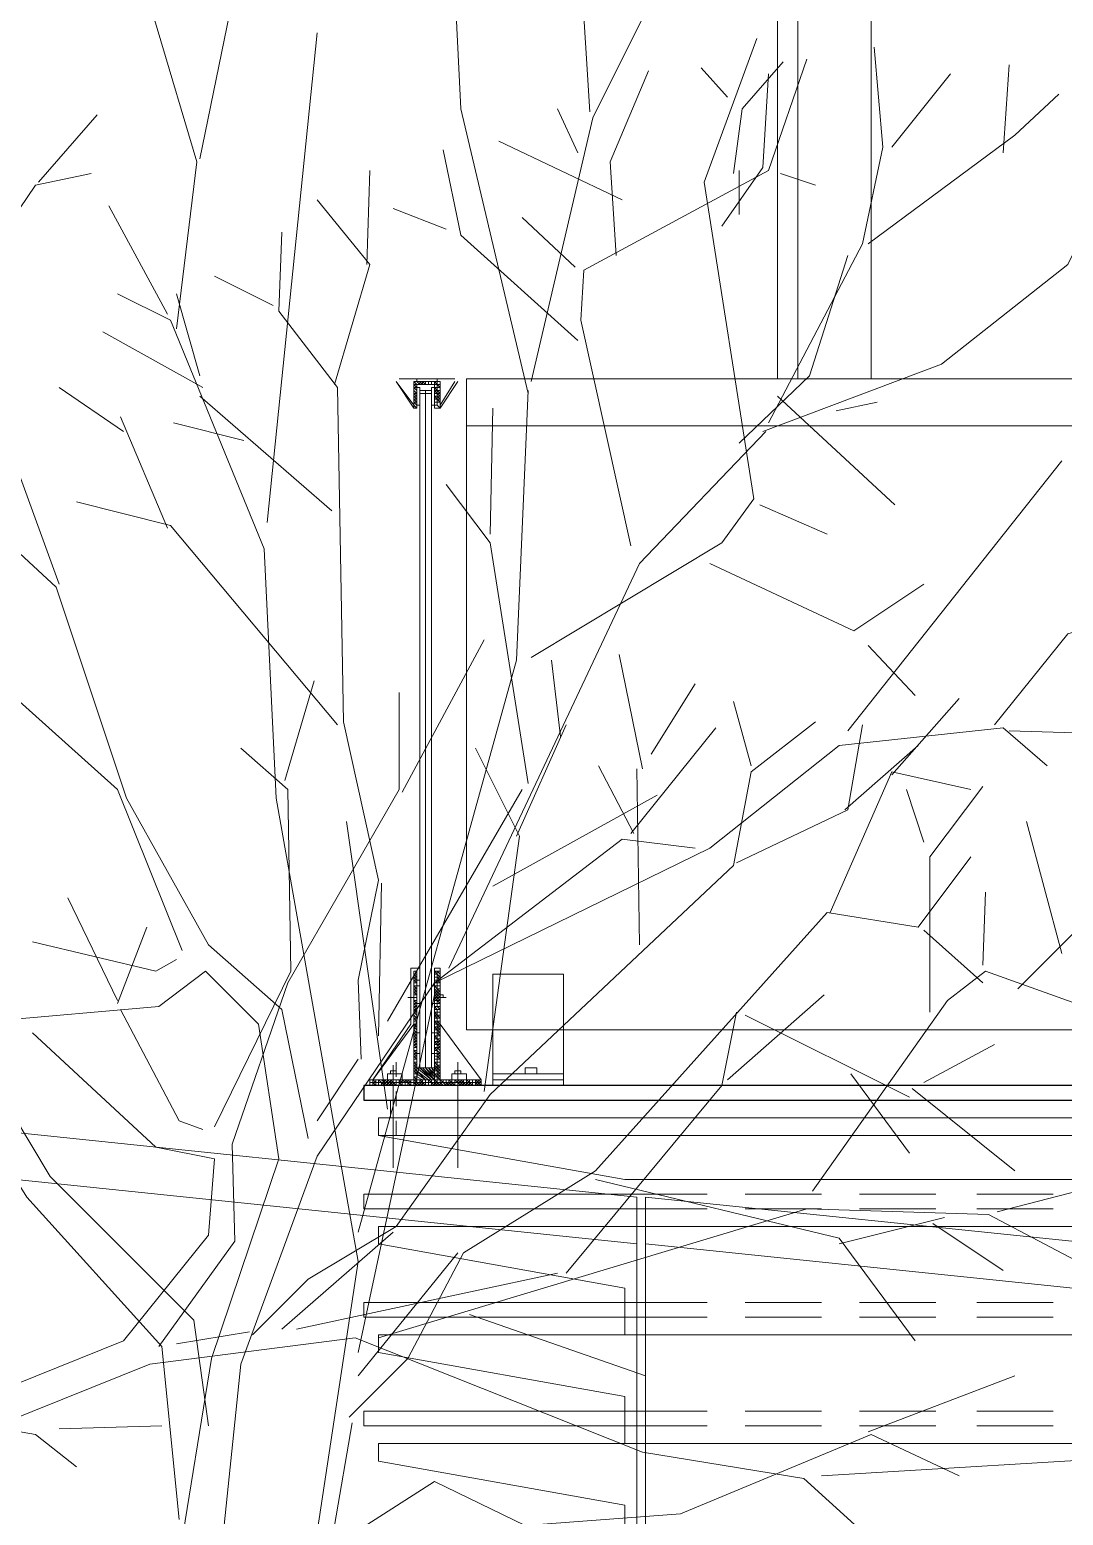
# Model space of a CAD drawing. Header units: millimetres. Extents: x 182 to 575, y -105 to 95.
# Drawn here: x 275.285 to 276.964, y 70.637 to 73.049 of the extents above; entities that cross this region are included whole.
import ezdxf

# ---------------------------------------------------------------- set-up
doc = ezdxf.new("R2010")
doc.units = ezdxf.units.MM
doc.header["$MEASUREMENT"] = 0
doc.layers.add('PDF_Geometry', color=7, linetype='Continuous')

msp = doc.modelspace()

# ---------------------------------------------------------------- linework, layer by layer
at = {"layer": 'PDF_Geometry', "lineweight": 13}
for points in [[(275.5612, 72.8396), (275.6754, 73.3967), (275.8231, 73.692), (275.7516, 74.0682)], [(275.2754, 73.811), (275.2802, 73.6777), (275.4278, 73.2681), (275.5564, 72.8348), (275.5231, 72.5634)], [(276.0469, 73.6062), (275.9659, 73.3158), (275.985, 72.9205), (276.0945, 72.4586)], [(276.1659, 73.5205), (276.1659, 73.3729), (276.1945, 72.9158)], [(276.0992, 72.4777), (276.1993, 72.9062), (276.285, 73.0777), (276.404, 73.1872)], [(275.6707, 72.2491), (275.7516, 73.0443)], [(276.4659, 73.0348), (276.3802, 72.8015), (276.4612, 72.2872), (276.4088, 72.2158), (276.0992, 72.0301)], [(276.485, 72.411), (276.6373, 72.7015), (276.6707, 72.8586), (276.6564, 73.0205)], [(276.5469, 73.0015), (276.485, 72.8205), (276.185, 72.6586), (276.1802, 72.5777), (276.2612, 72.211)], [(276.4183, 72.9396), (276.3754, 72.9872)], [(276.5088, 72.9967), (276.4421, 72.9205), (276.4278, 72.8158)], [(276.8754, 72.992), (276.8659, 72.8491)], [(276.2897, 72.9824), (276.2278, 72.8348), (276.2373, 72.6824)], [(276.485, 72.9777), (276.4754, 72.8253), (276.4088, 72.7301)], [(276.7802, 72.9777), (276.685, 72.8586)], [(276.9564, 72.9443), (276.885, 72.8777), (276.6469, 72.7015)], [(276.1754, 72.8491), (276.1421, 72.9205)], [(275.2993, 72.8015), (275.3945, 72.911)], [(276.2469, 72.7729), (276.0469, 72.8681)], [(277.0707, 72.8729), (276.9707, 72.6681), (276.7659, 72.5062), (276.4754, 72.3967)], [(276.1754, 72.5443), (275.985, 72.7158), (275.9564, 72.8539)], [(275.5754, 70.7824), (275.5516, 70.9539), (275.3183, 71.1872), (275.1326, 71.4967), (275.0326, 71.8158), (275.1469, 72.3062), (275.1421, 72.5729), (275.2945, 72.7967), (275.385, 72.8158)], [(275.8326, 72.6681), (275.8373, 72.8205)], [(276.4373, 72.7491), (276.4373, 72.8205)], [(276.504, 72.8158), (276.5612, 72.7967)], [(275.7802, 72.4729), (275.8373, 72.6681), (275.7516, 72.7729)], [(275.5088, 72.5872), (275.4135, 72.7634)], [(275.9612, 72.7253), (275.8754, 72.7586)], [(276.1707, 72.6634), (276.085, 72.7443)], [(275.6945, 72.7205), (275.6897, 72.592), (275.785, 72.4681), (275.7945, 71.9253), (275.8516, 71.6681), (275.8183, 71.5062), (275.8231, 71.3777)], [(276.6135, 72.6824), (276.5516, 72.4872), (276.4373, 72.3777)], [(275.6802, 72.6015), (275.585, 72.6491)], [(275.3754, 69.5872), (275.385, 69.8443), (275.5897, 70.1491), (275.7469, 70.5777), (275.8183, 71.0491), (275.685, 71.8015), (275.6659, 72.2062), (275.5135, 72.5777), (275.4278, 72.6205)], [(275.5612, 72.4872), (275.5231, 72.6205)], [(275.5659, 72.4681), (275.404, 72.5586)], [(275.885, 72.4824), (275.9278, 72.4824), (275.9754, 72.4824), (275.9278, 72.4824), (275.9754, 72.4824)], [(275.9945, 72.4824), (275.9945, 72.4062)], [(275.4373, 72.3967), (275.3326, 72.4681)], [(275.7754, 72.2681), (275.5612, 72.4539)], [(275.8183, 71.0967), (276.0754, 72.0253), (276.0945, 72.4634)], [(275.9135, 72.4777), (275.9183, 72.4729), (275.9135, 72.4729), (275.9135, 72.4681), (275.9088, 72.4729), (275.9135, 72.4729), (275.9088, 72.4777), (275.9088, 72.4396), (275.8802, 72.4777)], [(275.885, 72.4777), (275.885, 72.4777)], [(275.885, 72.4777), (275.885, 72.4777)], [(275.885, 72.4777), (275.885, 72.4777)], [(275.9088, 72.4729), (275.9088, 72.4729)], [(275.9135, 72.4634), (275.9135, 72.4586), (275.9088, 72.4634), (275.9088, 72.4681)], [(275.9088, 72.4539), (275.9135, 72.4491), (275.9135, 72.4539), (275.9088, 72.4539), (275.9088, 72.4586)], [(275.9088, 72.4539), (275.9088, 72.4539)], [(275.9135, 72.4777), (275.9135, 72.4777)], [(275.9135, 72.4777), (275.9135, 72.4777)], [(275.9135, 72.4729), (275.9135, 72.4729)], [(275.9135, 72.4681), (275.9135, 72.4681)], [(275.9135, 72.4634), (275.9135, 72.4634)], [(275.9135, 72.4539), (275.9135, 72.4539)], [(275.9278, 72.4729), (275.9231, 72.4729), (275.9183, 72.4777), (275.9183, 72.4729), (275.9231, 72.4729)], [(275.9183, 72.4729), (275.9183, 72.4729)], [(275.9231, 72.4777), (275.9231, 72.4777)], [(275.9326, 72.4729), (275.9278, 72.4729), (275.9278, 72.4777), (275.9278, 72.4729), (275.9326, 72.4729), (275.9326, 72.4777), (275.9326, 72.4729), (275.9373, 72.4729), (275.9421, 72.4729), (275.9421, 72.4777), (275.9421, 72.4729), (275.9469, 72.4729), (275.9469, 72.4681), (275.9516, 72.4681)], [(275.9278, 72.4777), (275.9278, 72.4777)], [(275.9326, 72.4729), (275.9326, 72.4729)], [(275.9373, 72.4777), (275.9373, 72.4777)], [(275.9373, 72.4777), (275.9373, 72.4777)], [(275.9421, 72.4729), (275.9373, 72.4729), (275.9373, 72.4777)], [(275.9373, 72.4729), (275.9373, 72.4729)], [(275.9373, 72.4729), (275.9373, 72.4729)], [(275.9421, 72.4586), (275.9469, 72.4586), (275.9516, 72.4539), (275.9469, 72.4539), (275.9469, 72.4586), (275.9421, 72.4634), (275.9469, 72.4634), (275.9469, 72.4586), (275.9516, 72.4586), (275.9469, 72.4634), (275.9469, 72.4681), (275.9421, 72.4681), (275.9469, 72.4681), (275.9516, 72.4681), (275.9469, 72.4729), (275.9421, 72.4777)], [(275.9421, 72.4729), (275.9421, 72.4729)], [(275.9516, 72.4634), (275.9469, 72.4634), (275.9421, 72.4681)], [(275.9469, 72.4491), (275.9469, 72.4443), (275.9516, 72.4443), (275.9469, 72.4491), (275.9421, 72.4491), (275.9469, 72.4491), (275.9421, 72.4539), (275.9469, 72.4539), (275.9469, 72.4491), (275.9516, 72.4491), (275.9469, 72.4539)], [(275.9421, 72.4539), (275.9421, 72.4539)], [(275.9516, 72.4729), (275.9469, 72.4729), (275.9469, 72.4777), (275.9516, 72.4777), (275.9516, 72.4396), (275.9754, 72.4777), (275.9516, 72.4396), (275.9516, 72.4777), (275.9516, 72.4348), (275.9802, 72.4777)], [(275.9469, 72.4777), (275.9469, 72.4777)], [(275.9469, 72.4729), (275.9469, 72.4729)], [(275.9469, 72.4729), (275.9469, 72.4729)], [(275.9469, 72.4634), (275.9469, 72.4634)], [(275.9516, 72.4634), (275.9516, 72.4634)], [(275.9754, 72.4777), (275.9754, 72.4777)], [(276.4992, 72.4539), (276.6897, 72.2777)], [(275.9135, 72.4491), (275.9088, 72.4491), (275.9135, 72.4443), (275.9088, 72.4443), (275.9135, 72.4396), (275.9135, 72.4443), (275.9088, 72.4491)], [(275.9088, 72.4396), (275.9135, 72.4348), (275.9135, 72.4396)], [(275.9135, 72.4491), (275.9135, 72.4491)], [(275.9135, 72.4396), (275.9135, 72.4396)], [(275.9135, 72.4348), (275.9135, 72.4348)], [(275.9421, 72.4491), (275.9421, 72.4491)], [(275.9516, 72.4443), (275.9469, 72.4443), (275.9421, 72.4443), (275.9469, 72.4443), (275.9469, 72.4396), (275.9421, 72.4396), (275.9469, 72.4396), (275.9516, 72.4348)], [(275.9469, 72.4348), (275.9421, 72.4348)], [(275.9469, 72.4396), (275.9469, 72.4396)], [(275.9469, 72.4396), (275.9469, 72.4396)], [(275.9469, 72.4348), (275.9469, 72.4348)], [(275.9469, 72.4348), (275.9469, 72.4348)], [(275.9516, 72.4491), (275.9516, 72.4491)], [(275.9516, 72.4396), (275.9516, 72.4396)], [(276.0326, 72.2301), (276.0373, 72.4348)], [(276.5945, 72.4301), (276.6612, 72.4443)], [(275.3326, 72.1491), (275.2373, 72.411)], [(275.5088, 72.2396), (275.4326, 72.4205)], [(275.6326, 72.3824), (275.5183, 72.411)], [(275.9659, 71.5253), (276.2754, 72.1824), (276.4802, 72.3967)], [(276.6135, 71.911), (276.9612, 72.3491)], [(276.0945, 71.8253), (276.0326, 72.2158), (275.9612, 72.311)], [(275.785, 71.9205), (275.5135, 72.2443), (275.3612, 72.2824)], [(276.4707, 72.2777), (276.5802, 72.2301)], [(275.7373, 71.2491), (275.6945, 71.4586), (275.5754, 71.5634), (275.4421, 71.8015), (275.3278, 72.1443), (275.2088, 72.2539)], [(277.6088, 72.2539), (277.5421, 72.1967), (277.2516, 72.1491), (276.9707, 72.0681), (276.8516, 71.9205)], [(276.3897, 72.1824), (276.6231, 72.0729), (276.7373, 72.1491)], [(275.8897, 71.811), (276.0231, 72.0586)], [(276.6469, 72.0491), (276.7231, 71.9682)], [(276.1469, 71.9015), (276.1326, 72.0253)], [(276.2802, 71.8491), (276.2421, 72.0348)], [(275.5326, 71.5539), (275.4278, 71.8158), (275.204, 72.0158), (275.104, 71.9967)], [(275.4945, 70.911), (275.6183, 71.0824), (275.6135, 71.2396), (275.704, 71.5015), (275.885, 71.8158), (275.885, 71.9729)], [(275.6992, 71.8301), (275.7469, 71.992)], [(276.2945, 71.8729), (276.3659, 71.9872)], [(276.4564, 71.8539), (276.4278, 71.9586)], [(276.685, 71.8396), (276.7945, 71.9634)], [(276.5612, 71.9253), (276.4564, 71.8443), (276.4278, 71.692), (276.0326, 71.3205), (275.8802, 71.1062), (275.7373, 71.0205), (275.6469, 70.9301)], [(275.4707, 70.4301), (275.5945, 70.5586), (275.6278, 70.8824), (275.7516, 71.2205), (275.9421, 71.5015), (276.3897, 71.7205), (276.5993, 71.8872), (276.8659, 71.9158), (276.9373, 71.8539)], [(276.0754, 71.7396), (276.1564, 71.9205)], [(276.2612, 71.7443), (276.3993, 71.9158)], [(276.4326, 71.6967), (276.6135, 71.7824), (276.6373, 71.9205)], [(276.8754, 71.911), (277.0183, 71.9062)], [(275.585, 71.2681), (275.7088, 71.5205), (275.704, 71.8158), (275.6278, 71.8824)], [(276.0231, 71.3253), (276.0802, 71.7396), (276.0088, 71.8824)], [(276.6088, 71.7824), (276.7278, 71.8872)], [(276.2659, 71.7443), (276.2088, 71.8539)], [(276.2754, 71.5634), (276.2707, 71.8491)], [(276.585, 71.6158), (276.685, 71.8443), (276.8135, 71.8158)], [(275.8659, 71.4396), (276.085, 71.8158)], [(276.0373, 71.6586), (276.304, 71.8062)], [(276.7373, 71.7301), (276.7088, 71.8158)], [(276.7469, 71.4539), (276.7469, 71.7062), (276.8326, 71.8205)], [(275.8659, 71.2967), (275.7993, 71.7634)], [(276.9612, 71.5491), (276.904, 71.7634)], [(275.9421, 71.5015), (276.2469, 71.7348), (276.3659, 71.7205)], [(276.8135, 71.7062), (276.7278, 71.592), (276.5802, 71.6158), (276.204, 71.1967), (275.9897, 71.0634), (275.8992, 70.892), (275.804, 70.7967)], [(275.8516, 71.4158), (275.8564, 71.6634)], [(277.1516, 71.6586), (276.9993, 71.6015), (276.8897, 71.492)], [(275.4278, 71.4729), (275.3469, 71.6396)], [(276.8326, 71.5301), (276.8373, 71.6491)], [(275.4278, 71.4681), (275.4754, 71.592)], [(276.7373, 71.5872), (276.8326, 71.5015)], [(275.5231, 71.5396), (275.4897, 71.5205), (275.2897, 71.5682)], [(274.6326, 71.2205), (274.7802, 71.4491), (274.785, 71.5443), (274.9088, 71.5539), (275.0993, 71.4443), (275.2802, 71.1539), (275.4993, 70.911), (275.5278, 70.6301)], [(275.2231, 71.4396), (275.4945, 71.4634), (275.5707, 71.5205), (275.6564, 71.4348), (275.6897, 71.2158), (275.5802, 70.892), (275.5278, 70.5681), (275.3278, 70.3729)], [(275.8421, 71.3443), (275.9088, 71.3443), (275.9088, 71.4348), (275.9088, 71.5205), (275.9088, 71.4348), (275.8421, 71.3443), (275.9088, 71.4348)], [(275.904, 71.5205), (275.904, 71.4348), (275.8421, 71.3443), (275.9088, 71.4348), (275.9088, 71.5205)], [(275.9088, 71.5205), (275.9088, 71.5205)], [(275.9421, 71.5205), (275.9421, 71.5062), (275.9421, 71.5205)], [(275.9421, 71.5205), (275.9421, 71.5062), (275.9421, 71.5205)], [(276.1516, 71.3348), (276.1516, 71.5158), (276.0373, 71.5158), (276.0373, 71.3348)], [(277.3373, 71.4777), (277.1564, 71.4062), (276.8373, 71.5205), (276.7754, 71.4729), (276.5564, 71.1634)], [(275.8183, 70.9015), (275.9421, 71.4824)], [(276.4183, 71.3443), (276.5754, 71.4824)], [(275.5659, 71.2634), (275.5278, 71.2777), (275.4326, 71.4586)], [(276.1564, 71.0301), (276.4088, 71.3348), (276.4326, 71.4539)], [(276.4469, 71.4491), (276.7135, 71.3158)], [(275.2897, 71.4205), (275.4897, 71.2348), (275.585, 71.2158), (275.5754, 71.092), (275.4373, 70.9205), (275.1183, 70.792), (274.8469, 70.611), (274.5659, 70.6253)], [(276.7373, 71.3396), (276.8516, 71.4015)], [(276.8564, 71.1301), (277.1707, 71.211), (277.3135, 71.292), (277.4231, 71.4062)], [(275.7516, 71.2777), (275.8183, 71.3777)], [(275.8802, 71.3729), (275.8802, 71.3491)], [(275.9802, 71.3729), (275.9802, 71.3491)], [(275.8897, 71.3443), (275.8612, 71.3443), (275.8897, 71.3443)], [(275.8754, 71.3586), (275.8707, 71.3586), (275.8707, 71.3539)], [(275.8754, 71.2015), (275.8754, 71.3681)], [(275.8802, 71.3586), (275.8802, 71.3539), (275.8802, 71.3586), (275.8754, 71.3586), (275.8754, 71.3539)], [(275.9993, 71.3443), (275.9659, 71.3443), (275.9993, 71.3443)], [(275.9802, 71.3586), (275.9754, 71.3586), (275.9754, 71.3539)], [(275.9802, 71.2015), (275.9802, 71.3681)], [(275.985, 71.3586), (275.985, 71.3539), (275.985, 71.3586), (275.9802, 71.3586), (275.9802, 71.3539)], [(276.1516, 71.3539), (276.0373, 71.3539)], [(276.1516, 71.3443), (276.0373, 71.3443)], [(276.6183, 71.3539), (276.7135, 71.2253)], [(275.8802, 71.3396), (275.8802, 71.3396)], [(275.8802, 71.3253), (275.8802, 71.3015)], [(275.9802, 71.3396), (275.9802, 71.3396)], [(275.9802, 71.3253), (275.9802, 71.3015)], [(276.7183, 71.3301), (276.885, 71.1967)], [(275.8802, 71.2872), (275.8802, 71.2872)], [(275.8802, 71.2777), (275.8802, 71.2539)], [(275.9802, 71.2872), (275.9802, 71.2872)], [(275.9802, 71.2777), (275.9802, 71.2539)], [(276.204, 71.1824), (276.5993, 71.0872), (276.7231, 70.9205)], [(276.385, 71.1586), (276.2516, 71.1586)], [(276.5707, 71.1586), (276.4469, 71.1586)], [(276.7564, 71.1586), (276.6326, 71.1586)], [(276.9469, 71.1586), (276.8231, 71.1586)], [(277.5897, 71.0062), (277.3707, 70.9396), (277.1135, 70.9824), (276.8421, 71.1253), (276.5469, 71.1348), (275.8516, 70.9253)], [(276.2516, 71.1348), (276.385, 71.1348)], [(276.4469, 71.1348), (276.5707, 71.1348)], [(276.6326, 71.1348), (276.7564, 71.1348)], [(276.8231, 71.1348), (276.9469, 71.1348)], [(276.5993, 71.0777), (276.7707, 71.1205)], [(276.7516, 71.111), (276.8659, 71.0348)], [(275.6945, 70.9396), (275.8754, 71.0967)], [(275.8183, 70.8634), (275.9802, 71.0634)], [(275.7183, 70.9396), (276.1421, 71.0301)], [(276.385, 70.9824), (276.2516, 70.9824)], [(276.5707, 70.9824), (276.4469, 70.9824)], [(276.7564, 70.9824), (276.6326, 70.9824)], [(276.9469, 70.9824), (276.8231, 70.9824)], [(275.9993, 70.9634), (276.285, 70.8634)], [(276.2516, 70.9586), (276.385, 70.9586)], [(276.4469, 70.9586), (276.5707, 70.9586)], [(276.6326, 70.9586), (276.7564, 70.9586)], [(276.8231, 70.9586), (276.9469, 70.9586)], [(275.5231, 70.9158), (275.6421, 70.9348)], [(274.7088, 70.5586), (274.8802, 70.5539), (275.1469, 70.7491), (275.4802, 70.8824), (275.8135, 70.9253), (276.2802, 70.7396), (276.5421, 70.6967), (276.7421, 70.5158), (276.7421, 70.4253)], [(276.6469, 70.7729), (276.885, 70.8634)], [(274.504, 70.4729), (274.9421, 70.8301), (275.2945, 70.7681), (275.3612, 70.7158)], [(276.385, 70.8062), (276.2516, 70.8062)], [(276.5707, 70.8062), (276.4469, 70.8062)], [(276.7564, 70.8062), (276.6326, 70.8062)], [(276.9469, 70.8062), (276.8231, 70.8062)], [(275.3326, 70.7777), (275.4993, 70.7824)], [(275.7707, 70.5824), (275.9421, 70.692), (276.0897, 70.6205), (276.3421, 70.6396), (276.6516, 70.7681), (276.7945, 70.7015)], [(275.7802, 70.6205), (275.8088, 70.7872)], [(276.2516, 70.7824), (276.385, 70.7824)], [(276.4469, 70.7824), (276.5707, 70.7824)], [(276.6326, 70.7824), (276.7564, 70.7824)], [(276.8231, 70.7824), (276.9469, 70.7824)], [(276.5707, 70.7015), (277.1278, 70.7348)]]:
    msp.add_lwpolyline(points, dxfattribs=at)
at = {"layer": 'PDF_Geometry', "lineweight": 0}
for points in [[(276.4992, 72.4824), (276.4992, 73.3301)], [(276.5326, 72.4824), (276.5326, 73.3301)], [(276.6516, 72.4824), (276.6516, 73.3301)], [(275.9135, 72.4824), (275.9278, 72.4824), (275.9469, 72.4824)], [(275.9469, 72.4777), (275.9278, 72.4777), (275.9135, 72.4777), (275.9278, 72.4777), (275.9469, 72.4777), (275.9278, 72.4777), (275.9135, 72.4777)], [(275.9135, 72.4396), (275.9135, 72.4681), (275.9135, 72.4396)], [(275.9183, 72.4396), (275.9183, 72.4681), (275.9183, 72.4396)], [(275.9373, 72.4396), (275.9373, 72.4681)], [(275.9421, 72.4396), (275.9421, 72.4681), (275.9421, 72.4396), (275.9421, 72.4681)], [(275.9373, 71.4681), (275.9373, 71.4967)], [(275.9421, 71.4681), (275.9421, 71.4967)], [(275.9373, 71.3872), (275.9373, 71.4205)], [(275.9421, 71.3872), (275.9421, 71.4205)], [(276.0183, 71.3348), (275.8373, 71.3348)], [(275.8707, 71.2824), (275.8707, 71.311), (275.8707, 71.2824)], [(276.2516, 70.9301), (276.2516, 71.0062), (275.8516, 71.0777), (275.8516, 71.1062), (277.3278, 71.1062)], [(276.2516, 70.7539), (276.2516, 70.8301), (275.8516, 70.9015), (275.8516, 70.9301), (277.3278, 70.9301)], [(276.2516, 70.5777), (276.2516, 70.6539), (275.8516, 70.7253), (275.8516, 70.7539), (277.3278, 70.7539)]]:
    msp.add_lwpolyline(points, dxfattribs=at)
at = {"layer": 'PDF_Geometry', "lineweight": 20}
for points in [[(275.9278, 72.4824), (275.885, 72.4824)], [(275.9278, 72.4824), (275.9754, 72.4824)], [(275.8802, 72.4777), (275.9088, 72.4396), (275.9088, 72.4777), (275.9088, 72.4348)], [(275.9135, 72.4348), (275.9135, 72.4729), (275.9421, 72.4729), (275.9421, 72.4348), (275.9516, 72.4348), (275.9516, 72.4777), (275.9088, 72.4777), (275.9088, 72.4348)], [(275.9135, 72.4681), (275.9183, 72.4681), (275.9183, 72.4396), (275.9135, 72.4396)], [(275.9421, 72.4681), (275.9373, 72.4681), (275.9373, 72.4396), (275.9421, 72.4396)], [(275.8421, 71.3443), (275.9088, 71.4348), (275.9088, 71.5205), (275.9135, 71.5205), (275.9135, 71.5062), (275.9183, 71.5062), (275.9183, 71.5205), (275.9183, 71.5253), (275.9135, 71.5253), (275.9088, 71.5253), (275.904, 71.5253), (275.904, 71.5205), (275.904, 71.4348)], [(275.9183, 71.4967), (275.9135, 71.4967), (275.9135, 71.4681), (275.9183, 71.4681)], [(275.9421, 71.4967), (275.9373, 71.4967), (275.9373, 71.4681), (275.9421, 71.4681)], [(275.904, 71.4777), (275.904, 71.4824), (275.904, 71.4777), (275.904, 71.4824), (275.904, 71.4777), (275.904, 71.4729)], [(275.9564, 71.4777), (275.9564, 71.4824), (275.9516, 71.4824), (275.9516, 71.4777)], [(275.9088, 71.4348), (275.9088, 71.3443), (275.8421, 71.3443)], [(275.9183, 71.4205), (275.9135, 71.4205), (275.9135, 71.3872), (275.9183, 71.3872)], [(275.9421, 71.4205), (275.9373, 71.4205), (275.9373, 71.3872), (275.9421, 71.3872)], [(276.0183, 71.3443), (276.0183, 71.3348), (275.8373, 71.3348), (275.8373, 71.3443)], [(275.9421, 71.3634), (275.9135, 71.3634), (275.9135, 71.3443), (275.9421, 71.3443)], [(275.8516, 71.2539), (275.8516, 71.2824), (277.4516, 71.2824), (277.4516, 71.2539)], [(277.4516, 71.2539), (277.4516, 71.1824), (276.2516, 71.1824), (275.8516, 71.2539)]]:
    msp.add_lwpolyline(points, close=True, dxfattribs=at)
at = {"layer": 'PDF_Geometry', "lineweight": 13}
for points in [[(275.9278, 72.4824), (275.885, 72.4824)], [(275.9469, 72.4777), (275.9469, 72.4824), (275.9135, 72.4824), (275.9135, 72.4777)], [(277.3421, 72.4824), (277.3421, 72.4062), (275.9945, 72.4062), (275.9945, 72.4824)], [(275.8802, 72.4777), (275.9088, 72.4396), (275.9088, 72.4777), (275.9088, 72.4348)], [(275.9088, 72.4681), (275.9135, 72.4634), (275.9135, 72.4681)], [(275.9088, 72.4586), (275.9135, 72.4539), (275.9135, 72.4586)], [(275.9183, 71.3634), (275.9278, 71.3634), (275.9278, 72.4634), (275.9183, 72.4634)], [(275.9183, 71.3634), (275.9278, 71.3634), (275.9278, 72.4586), (275.9183, 72.4586)], [(275.9231, 72.4777), (275.9231, 72.4729), (275.9278, 72.4729)], [(275.9373, 71.3634), (275.9278, 71.3634), (275.9278, 72.4634), (275.9373, 72.4634)], [(275.9373, 71.3634), (275.9278, 71.3634), (275.9278, 72.4586), (275.9373, 72.4586)], [(275.9945, 72.4062), (277.3421, 72.4062), (277.3421, 71.4253), (275.9945, 71.4253)], [(275.9088, 71.5253), (275.9135, 71.5253)], [(275.9088, 71.5253), (275.9135, 71.5253)], [(275.9088, 71.5205), (275.9135, 71.5205), (275.9135, 71.3443), (275.9421, 71.3443), (275.9421, 71.5205), (275.9516, 71.5205), (275.9516, 71.3348), (275.9088, 71.3348)], [(275.9183, 71.5205), (275.9183, 71.5062), (275.9135, 71.5062), (275.9135, 71.5205), (275.9135, 71.5062), (275.9183, 71.5062)], [(276.0183, 71.3443), (275.9516, 71.4348), (275.9516, 71.5205), (275.9421, 71.5205), (275.9421, 71.5062), (275.9421, 71.5205), (275.9421, 71.5253), (275.9516, 71.5253), (275.9516, 71.5205), (275.9516, 71.4348)], [(275.9516, 71.5253), (275.9421, 71.5253)], [(275.9516, 71.5253), (275.9421, 71.5253)], [(275.9516, 71.5205), (275.9516, 71.4348), (276.0183, 71.3443), (275.9516, 71.4348)], [(275.9516, 71.4348), (275.9516, 71.5205), (275.9516, 71.4348), (276.0183, 71.3443)], [(275.8897, 71.3539), (275.8897, 71.3443), (275.8659, 71.3443), (275.8659, 71.3539)], [(275.9945, 71.3539), (275.9945, 71.3443), (275.9707, 71.3443), (275.9707, 71.3539)], [(276.0897, 71.3634), (276.1088, 71.3634), (276.1088, 71.3539), (276.0897, 71.3539)], [(275.0326, 71.2062), (275.0326, 70.2205), (276.2707, 70.092), (276.2707, 71.0777)], [(276.285, 71.0777), (276.285, 70.092), (277.5278, 69.9634), (277.5278, 70.9491)]]:
    msp.add_lwpolyline(points, close=True, dxfattribs=at)
at = {"layer": 'PDF_Geometry', "lineweight": 20}
for points in [[(275.885, 72.4777), (275.885, 72.4777)], [(275.885, 72.4777), (275.885, 72.4777)], [(275.9088, 72.4777), (275.9088, 72.4777)], [(275.9754, 72.4777), (275.9516, 72.4396), (275.9516, 72.4777), (275.9516, 72.4348), (275.9802, 72.4777)], [(275.9516, 72.4777), (275.9516, 72.4777)], [(275.9754, 72.4777), (275.9754, 72.4777)], [(275.904, 71.5205), (275.904, 71.4348), (275.8421, 71.3443), (275.9088, 71.4348), (275.9088, 71.5205), (275.9135, 71.5205), (275.9135, 71.5062), (275.9183, 71.5062), (275.9183, 71.5205)], [(275.9135, 71.5253), (275.9088, 71.5253)], [(275.9088, 71.5205), (275.9088, 71.5205)], [(275.9135, 71.5205), (275.9135, 71.5205)], [(275.9421, 71.5253), (275.9516, 71.5253)], [(275.9516, 71.5205), (275.9516, 71.4348), (276.0183, 71.3443), (275.9516, 71.4348), (276.0183, 71.3443), (275.9516, 71.3443), (275.9516, 71.4348), (275.9516, 71.5205), (275.9421, 71.5205), (275.9421, 71.5062), (275.9421, 71.5205)], [(275.9135, 71.4777), (275.8992, 71.4777)], [(275.9421, 71.4777), (275.9612, 71.4777)], [(275.9516, 71.4777), (275.9516, 71.4824), (275.9516, 71.4777)], [(275.9516, 71.4777), (275.9516, 71.4729), (275.9516, 71.4777)], [(275.9564, 71.4777), (275.9516, 71.4777), (275.9564, 71.4777)], [(275.9373, 71.3443), (275.9135, 71.3634)], [(275.9326, 71.3443), (275.9135, 71.3586), (275.9326, 71.3443)], [(275.9135, 71.3586), (275.9278, 71.3443), (275.9135, 71.3539), (275.9278, 71.3443)], [(275.9231, 71.3443), (275.9135, 71.3491), (275.9231, 71.3443), (275.9135, 71.3491)], [(275.9183, 71.3443), (275.9135, 71.3443), (275.9183, 71.3443)], [(275.9135, 71.3443), (275.9135, 71.3443)], [(275.9421, 71.3443), (275.9231, 71.3634), (275.9421, 71.3443), (275.9183, 71.3634), (275.9373, 71.3443), (275.9183, 71.3634)], [(275.9421, 71.3491), (275.9278, 71.3634), (275.9421, 71.3443), (275.9278, 71.3634)], [(275.9421, 71.3586), (275.9373, 71.3634), (275.9421, 71.3539), (275.9326, 71.3634), (275.9421, 71.3491), (275.9326, 71.3634)], [(275.9421, 71.3634), (275.9421, 71.3586), (275.9421, 71.3634)], [(276.2707, 71.0777), (275.0326, 71.2062), (275.0326, 71.2824), (276.2707, 71.1539), (276.2707, 71.0777), (276.2707, 71.1491)], [(276.2516, 71.1586), (275.8278, 71.1586), (275.8278, 71.1348), (276.2516, 71.1348)], [(277.5278, 70.9491), (276.285, 71.0777), (276.285, 71.1539), (277.5278, 71.0253), (277.5278, 70.9491), (277.5278, 71.0205)], [(276.2516, 70.9824), (275.8278, 70.9824), (275.8278, 70.9586), (276.2516, 70.9586)], [(276.2516, 70.8062), (275.8278, 70.8062), (275.8278, 70.7824), (276.2516, 70.7824)]]:
    msp.add_lwpolyline(points, dxfattribs=at)
at = {"layer": 'PDF_Geometry', "color": 8, "lineweight": 13, "true_color": 0x808080}
for points in [[(275.9088, 71.5205), (275.9088, 71.5158), (275.9135, 71.5158), (275.9135, 71.5205), (275.9088, 71.5205), (275.9135, 71.5205)], [(275.9088, 71.5205), (275.9088, 71.5205)], [(275.9135, 71.511), (275.9088, 71.511), (275.9088, 71.5158)], [(275.9135, 71.5205), (275.9135, 71.5205)], [(275.9135, 71.5205), (275.9135, 71.5205)], [(275.9135, 71.5158), (275.9135, 71.5158)], [(275.9469, 71.5158), (275.9421, 71.5158)], [(275.9516, 71.5205), (275.9469, 71.5205), (275.9516, 71.5205)], [(275.9469, 71.5205), (275.9516, 71.5158), (275.9516, 71.511)], [(275.9135, 71.5062), (275.9088, 71.511), (275.9088, 71.5062), (275.9135, 71.5062), (275.9135, 71.5015), (275.9088, 71.5062), (275.9088, 71.5015), (275.9135, 71.5015), (275.9135, 71.4967), (275.9135, 71.5015)], [(275.9088, 71.5015), (275.9088, 71.5015)], [(275.9135, 71.492), (275.9135, 71.4872), (275.9135, 71.492), (275.9088, 71.492), (275.9088, 71.4967)], [(275.9088, 71.492), (275.9088, 71.492)], [(275.9135, 71.4872), (275.9088, 71.492)], [(275.9088, 71.492), (275.9088, 71.492)], [(275.9135, 71.511), (275.9135, 71.511)], [(275.9135, 71.5062), (275.9135, 71.5062)], [(275.9135, 71.5062), (275.9135, 71.5062)], [(275.9135, 71.4967), (275.9135, 71.4967)], [(275.9469, 71.492), (275.9469, 71.4872), (275.9516, 71.4872), (275.9469, 71.492), (275.9421, 71.4967), (275.9469, 71.4967), (275.9516, 71.4967), (275.9469, 71.4967), (275.9469, 71.5015), (275.9421, 71.5015), (275.9469, 71.5015), (275.9516, 71.5015), (275.9469, 71.5062), (275.9469, 71.511), (275.9421, 71.511), (275.9469, 71.511), (275.9469, 71.5062), (275.9516, 71.5062), (275.9469, 71.511)], [(275.9469, 71.5062), (275.9421, 71.5062), (275.9469, 71.5062), (275.9469, 71.5015), (275.9516, 71.5015)], [(275.9516, 71.492), (275.9469, 71.492), (275.9469, 71.4967), (275.9421, 71.4967)], [(275.9516, 71.4824), (275.9469, 71.4872), (275.9421, 71.492)], [(275.9516, 71.4967), (275.9516, 71.4967)], [(275.9516, 71.492), (275.9516, 71.492)], [(275.9516, 71.492), (275.9516, 71.492)], [(275.9135, 71.4777), (275.9088, 71.4777), (275.9135, 71.4777), (275.9135, 71.4824), (275.9088, 71.4824), (275.9088, 71.4872)], [(275.9088, 71.4872), (275.9088, 71.4872)], [(275.9135, 71.4824), (275.9088, 71.4824)], [(275.9088, 71.4824), (275.9088, 71.4824)], [(275.9088, 71.4777), (275.9088, 71.4777)], [(275.9135, 71.4586), (275.9135, 71.4539), (275.9135, 71.4586), (275.9088, 71.4586), (275.9088, 71.4634), (275.9135, 71.4586), (275.9135, 71.4634), (275.9088, 71.4634), (275.9088, 71.4681), (275.9135, 71.4634), (275.9135, 71.4681), (275.9088, 71.4681), (275.9088, 71.4729), (275.9135, 71.4681), (275.9135, 71.4729), (275.9088, 71.4729), (275.9088, 71.4777)], [(275.9088, 71.4681), (275.9088, 71.4681)], [(275.9135, 71.4777), (275.9135, 71.4777)], [(275.9135, 71.4729), (275.9135, 71.4729)], [(275.9135, 71.4729), (275.9135, 71.4729)], [(275.9135, 71.4681), (275.9135, 71.4681)], [(275.9516, 71.4777), (275.9469, 71.4777), (275.9469, 71.4824), (275.9421, 71.4824), (275.9469, 71.4777), (275.9516, 71.4729), (275.9469, 71.4729), (275.9421, 71.4777), (275.9469, 71.4777), (275.9469, 71.4729), (275.9516, 71.4681), (275.9469, 71.4681), (275.9469, 71.4729), (275.9421, 71.4729), (275.9469, 71.4729)], [(275.9421, 71.4681), (275.9469, 71.4681), (275.9469, 71.4634), (275.9516, 71.4634), (275.9516, 71.4681)], [(275.9469, 71.4777), (275.9469, 71.4777)], [(275.9469, 71.4681), (275.9469, 71.4681)], [(275.9469, 71.4681), (275.9469, 71.4681)], [(275.9469, 71.4586), (275.9516, 71.4586), (275.9469, 71.4634), (275.9469, 71.4681)], [(275.9516, 71.4872), (275.9516, 71.4872)], [(275.9516, 71.4824), (275.9516, 71.4824)], [(275.9516, 71.4729), (275.9516, 71.4729)], [(275.9088, 71.4586), (275.9088, 71.4586)], [(275.9135, 71.4539), (275.9088, 71.4586), (275.9088, 71.4539), (275.9135, 71.4539), (275.9135, 71.4491), (275.9088, 71.4539), (275.9088, 71.4491), (275.9135, 71.4443), (275.9135, 71.4491)], [(275.9088, 71.4539), (275.9088, 71.4539)], [(275.9088, 71.4491), (275.9088, 71.4491)], [(275.9088, 71.4491), (275.9088, 71.4491)], [(275.9088, 71.4443), (275.9088, 71.4443)], [(275.9135, 71.4396), (275.9088, 71.4396), (275.9088, 71.4348), (275.9135, 71.4348), (275.9135, 71.4396), (275.9088, 71.4443)], [(275.9135, 71.4634), (275.9135, 71.4634)], [(275.9135, 71.4491), (275.9135, 71.4491)], [(275.9516, 71.4586), (275.9469, 71.4586), (275.9421, 71.4634)], [(275.9421, 71.4586), (275.9469, 71.4586), (275.9469, 71.4539), (275.9516, 71.4539), (275.9469, 71.4539), (275.9421, 71.4539), (275.9469, 71.4491), (275.9516, 71.4491), (275.9469, 71.4491), (275.9469, 71.4539), (275.9421, 71.4539)], [(275.9516, 71.4443), (275.9516, 71.4396), (275.9469, 71.4396), (275.9469, 71.4443), (275.9421, 71.4491), (275.9469, 71.4491), (275.9469, 71.4443), (275.9516, 71.4443), (275.9469, 71.4491)], [(275.9516, 71.4301), (275.9469, 71.4301), (275.9469, 71.4348), (275.9421, 71.4396), (275.9469, 71.4396), (275.9469, 71.4348), (275.9516, 71.4348), (275.9469, 71.4396), (275.9469, 71.4443), (275.9421, 71.4443)], [(275.9469, 71.4586), (275.9469, 71.4586)], [(275.9469, 71.4586), (275.9469, 71.4586)], [(275.9516, 71.4634), (275.9516, 71.4634)], [(275.9516, 71.4586), (275.9516, 71.4586)], [(275.9516, 71.4539), (275.9516, 71.4539)], [(275.9516, 71.4491), (275.9516, 71.4491)], [(275.9516, 71.4443), (275.9516, 71.4443)], [(275.9088, 71.4396), (275.9088, 71.4396)], [(275.9088, 71.4396), (275.9088, 71.4396)], [(275.9135, 71.4348), (275.9088, 71.4348), (275.9135, 71.4301), (275.9088, 71.4301), (275.9135, 71.4253), (275.9135, 71.4205), (275.9088, 71.4253), (275.9088, 71.4301)], [(275.9088, 71.4348), (275.9088, 71.4348)], [(275.9088, 71.4253), (275.9088, 71.4253)], [(275.9088, 71.4015), (275.9135, 71.4015), (275.9135, 71.3967), (275.9088, 71.3967), (275.9088, 71.392), (275.9135, 71.392), (275.9135, 71.3967), (275.9088, 71.4015), (275.9088, 71.4062), (275.9135, 71.4015), (275.9135, 71.4062), (275.9088, 71.4062), (275.9088, 71.411), (275.9135, 71.4062), (275.9135, 71.411), (275.9088, 71.411), (275.9088, 71.4158), (275.9135, 71.411), (275.9135, 71.4158), (275.9088, 71.4158), (275.9088, 71.4205), (275.9135, 71.4158), (275.9135, 71.4205), (275.9088, 71.4205), (275.9088, 71.4253)], [(275.9135, 71.4396), (275.9135, 71.4396)], [(275.9135, 71.4348), (275.9135, 71.4348)], [(275.9135, 71.4348), (275.9135, 71.4348)], [(275.9135, 71.4301), (275.9135, 71.4301)], [(275.9135, 71.4301), (275.9135, 71.4301)], [(275.9135, 71.4253), (275.9135, 71.4253)], [(275.9135, 71.4253), (275.9135, 71.4253)], [(275.9135, 71.4205), (275.9135, 71.4205)], [(275.9469, 71.4348), (275.9421, 71.4348), (275.9469, 71.4348), (275.9516, 71.4301), (275.9516, 71.4348)], [(275.9421, 71.4253), (275.9469, 71.4253), (275.9469, 71.4205), (275.9516, 71.4158), (275.9469, 71.4158), (275.9469, 71.4205), (275.9421, 71.4205), (275.9469, 71.4205), (275.9516, 71.4205), (275.9469, 71.4253), (275.9421, 71.4301)], [(275.9469, 71.4253), (275.9469, 71.4253)], [(275.9469, 71.4253), (275.9469, 71.4253)], [(275.9516, 71.4396), (275.9516, 71.4396)], [(275.9516, 71.4253), (275.9516, 71.4253)], [(275.9088, 71.411), (275.9088, 71.411)], [(275.9088, 71.4062), (275.9088, 71.4062)], [(275.9088, 71.4015), (275.9088, 71.4015)], [(275.9088, 71.3967), (275.9088, 71.3967)], [(275.9135, 71.4158), (275.9135, 71.4158)], [(275.9135, 71.4062), (275.9135, 71.4062)], [(275.9135, 71.3967), (275.9135, 71.3967)], [(275.9469, 71.411), (275.9469, 71.4062), (275.9516, 71.4062), (275.9469, 71.411), (275.9421, 71.411)], [(275.9421, 71.4062), (275.9469, 71.4015), (275.9421, 71.4015), (275.9469, 71.4015), (275.9516, 71.3967), (275.9516, 71.4015)], [(275.9469, 71.4158), (275.9469, 71.4158)], [(275.9469, 71.4158), (275.9469, 71.4158)], [(275.9469, 71.4158), (275.9469, 71.4158)], [(275.9516, 71.3967), (275.9469, 71.3967), (275.9469, 71.4015)], [(275.9516, 71.392), (275.9469, 71.3967)], [(275.9516, 71.4158), (275.9516, 71.4158)], [(275.9516, 71.4158), (275.9516, 71.4158)], [(275.9516, 71.411), (275.9516, 71.411)], [(275.9516, 71.4062), (275.9516, 71.4062)], [(275.9135, 71.392), (275.9088, 71.392), (275.9135, 71.3872), (275.9088, 71.3872), (275.9088, 71.392)], [(275.9135, 71.3824), (275.9088, 71.3872), (275.9088, 71.3824), (275.9135, 71.3824), (275.9135, 71.3777), (275.9088, 71.3824), (275.9088, 71.3777), (275.9135, 71.3777), (275.9135, 71.3729), (275.9135, 71.3777)], [(275.9088, 71.3777), (275.9088, 71.3777)], [(275.9088, 71.3681), (275.9135, 71.3634), (275.9135, 71.3681), (275.9088, 71.3681), (275.9088, 71.3729)], [(275.9135, 71.392), (275.9135, 71.392)], [(275.9135, 71.392), (275.9135, 71.392)], [(275.9135, 71.3872), (275.9135, 71.3872)], [(275.9135, 71.3872), (275.9135, 71.3872)], [(275.9135, 71.3824), (275.9135, 71.3824)], [(275.9135, 71.3824), (275.9135, 71.3824)], [(275.9135, 71.3729), (275.9135, 71.3729)], [(275.9469, 71.392), (275.9421, 71.392)], [(275.9469, 71.3681), (275.9469, 71.3634), (275.9516, 71.3634), (275.9469, 71.3681), (275.9421, 71.3729), (275.9469, 71.3729), (275.9516, 71.3729), (275.9469, 71.3729), (275.9469, 71.3777), (275.9421, 71.3777), (275.9469, 71.3777), (275.9516, 71.3777), (275.9469, 71.3824), (275.9469, 71.3872)], [(275.9469, 71.3824), (275.9421, 71.3824), (275.9469, 71.3824), (275.9469, 71.3777), (275.9516, 71.3777)], [(275.9516, 71.3681), (275.9469, 71.3681), (275.9469, 71.3729), (275.9421, 71.3729)], [(275.9516, 71.392), (275.9516, 71.392)], [(275.9516, 71.392), (275.9516, 71.392)], [(275.9516, 71.3824), (275.9516, 71.3824)], [(275.9516, 71.3729), (275.9516, 71.3729)], [(275.8421, 71.3396), (275.8421, 71.3443)], [(275.8564, 71.3348), (275.8564, 71.3396), (275.8516, 71.3396), (275.8516, 71.3443), (275.8516, 71.3396), (275.8516, 71.3348), (275.8516, 71.3396), (275.8469, 71.3396), (275.8469, 71.3443)], [(275.8564, 71.3396), (275.8516, 71.3443)], [(275.8659, 71.3348), (275.8612, 71.3396), (275.8564, 71.3443)], [(275.8564, 71.3443), (275.8564, 71.3443)], [(275.8707, 71.3348), (275.8659, 71.3348), (275.8659, 71.3396), (275.8612, 71.3443), (275.8612, 71.3396), (275.8659, 71.3396), (275.8707, 71.3348), (275.8707, 71.3396), (275.8659, 71.3396), (275.8659, 71.3443), (275.8707, 71.3396), (275.8754, 71.3348), (275.8754, 71.3396), (275.8707, 71.3443), (275.8707, 71.3396), (275.8754, 71.3396)], [(275.8659, 71.3443), (275.8659, 71.3443)], [(275.8802, 71.3443), (275.8802, 71.3443)], [(275.885, 71.3396), (275.8802, 71.3396), (275.8802, 71.3443)], [(275.885, 71.3348), (275.885, 71.3396), (275.885, 71.3443)], [(275.8897, 71.3443), (275.8897, 71.3443)], [(275.904, 71.3348), (275.9088, 71.3348), (275.9088, 71.3396), (275.904, 71.3396), (275.8992, 71.3443), (275.8992, 71.3396), (275.904, 71.3396), (275.904, 71.3348), (275.8992, 71.3396), (275.8992, 71.3348), (275.8992, 71.3396), (275.8945, 71.3443), (275.8945, 71.3396), (275.8992, 71.3396)], [(275.9088, 71.3348), (275.9088, 71.3396), (275.9135, 71.3348), (275.9135, 71.3396), (275.9088, 71.3396), (275.9088, 71.3443), (275.9135, 71.3396), (275.9088, 71.3443), (275.9088, 71.3396), (275.9135, 71.3396), (275.9135, 71.3348), (275.9088, 71.3396), (275.904, 71.3396), (275.904, 71.3443)], [(275.904, 71.3443), (275.904, 71.3443)], [(275.9088, 71.3681), (275.9088, 71.3681)], [(275.9088, 71.3681), (275.9088, 71.3681)], [(275.9088, 71.3634), (275.9088, 71.3634)], [(275.9135, 71.3586), (275.9088, 71.3586), (275.9088, 71.3634)], [(275.9135, 71.3539), (275.9088, 71.3539), (275.9088, 71.3491), (275.9135, 71.3491)], [(275.9088, 71.3539), (275.9088, 71.3539)], [(275.9088, 71.3443), (275.9088, 71.3443)], [(275.9135, 71.3539), (275.9135, 71.3539)], [(275.9135, 71.3491), (275.9135, 71.3491)], [(275.9135, 71.3491), (275.9135, 71.3491)], [(275.9135, 71.3491), (275.9135, 71.3491)], [(275.9135, 71.3443), (275.9135, 71.3443)], [(275.9326, 71.3443), (275.9326, 71.3443)], [(275.9326, 71.3443), (275.9326, 71.3443)], [(275.9373, 71.3443), (275.9373, 71.3443)], [(275.9516, 71.3586), (275.9469, 71.3634), (275.9421, 71.3681)], [(275.9516, 71.3539), (275.9469, 71.3539), (275.9469, 71.3586), (275.9421, 71.3586), (275.9469, 71.3586)], [(275.9564, 71.3348), (275.9516, 71.3396), (275.9516, 71.3443), (275.9469, 71.3491), (275.9469, 71.3539), (275.9421, 71.3539), (275.9469, 71.3491), (275.9516, 71.3491), (275.9469, 71.3539)], [(275.9516, 71.3443), (275.9469, 71.3443), (275.9469, 71.3491), (275.9421, 71.3491), (275.9469, 71.3491)], [(275.9516, 71.3396), (275.9469, 71.3396), (275.9421, 71.3443), (275.9421, 71.3396), (275.9469, 71.3396), (275.9469, 71.3348), (275.9421, 71.3396), (275.9421, 71.3443)], [(275.9469, 71.3539), (275.9469, 71.3539)], [(275.9469, 71.3443), (275.9469, 71.3396), (275.9516, 71.3348), (275.9469, 71.3348), (275.9516, 71.3348)], [(275.9469, 71.3443), (275.9469, 71.3443)], [(275.9469, 71.3443), (275.9469, 71.3443)], [(275.9516, 71.3681), (275.9516, 71.3681)], [(275.9516, 71.3681), (275.9516, 71.3681)], [(275.9516, 71.3634), (275.9516, 71.3634)], [(275.9516, 71.3586), (275.9516, 71.3586)], [(275.9516, 71.3491), (275.9516, 71.3491)], [(275.9564, 71.3396), (275.9516, 71.3396), (275.9516, 71.3443), (275.9564, 71.3396), (275.9612, 71.3348), (275.9612, 71.3396), (275.9564, 71.3396), (275.9564, 71.3443)], [(275.9612, 71.3396), (275.9659, 71.3348), (275.9659, 71.3396), (275.9659, 71.3443)], [(275.9707, 71.3348), (275.9659, 71.3396), (275.9612, 71.3396), (275.9612, 71.3443), (275.9612, 71.3396), (275.9659, 71.3396)], [(275.9612, 71.3443), (275.9612, 71.3443)], [(275.9707, 71.3443), (275.9707, 71.3396), (275.9754, 71.3348), (275.9754, 71.3396), (275.9707, 71.3396)], [(275.9802, 71.3396), (275.9754, 71.3443)], [(275.9802, 71.3348), (275.9802, 71.3396), (275.9754, 71.3396), (275.9754, 71.3443), (275.9754, 71.3396)], [(275.9802, 71.3443), (275.985, 71.3396), (275.9897, 71.3348), (275.9897, 71.3396), (275.985, 71.3443), (275.985, 71.3396), (275.9897, 71.3396)], [(275.9802, 71.3443), (275.9802, 71.3443)], [(275.9897, 71.3443), (275.9897, 71.3443)], [(275.9945, 71.3396), (275.9993, 71.3348), (275.9993, 71.3396), (275.9945, 71.3443), (275.9945, 71.3396), (275.9993, 71.3396)], [(276.004, 71.3443), (276.004, 71.3443)], [(276.0088, 71.3396), (276.004, 71.3396), (276.004, 71.3443)], [(276.0088, 71.3348), (276.0088, 71.3396), (276.0088, 71.3443)], [(276.0183, 71.3443), (276.0183, 71.3396), (276.0135, 71.3443), (276.0135, 71.3396), (276.0183, 71.3396), (276.0183, 71.3348), (276.0135, 71.3396)], [(276.0135, 71.3443), (276.0135, 71.3443)], [(275.8469, 71.3348), (275.8421, 71.3396), (275.8373, 71.3396), (275.8421, 71.3396), (275.8421, 71.3348), (275.8373, 71.3348)], [(275.8516, 71.3348), (275.8516, 71.3348)], [(275.8564, 71.3348), (275.8564, 71.3348)], [(275.8659, 71.3348), (275.8659, 71.3348)], [(275.8707, 71.3396), (275.8707, 71.3396)], [(275.8897, 71.3348), (275.885, 71.3396), (275.8802, 71.3396)], [(275.8802, 71.3396), (275.8802, 71.3396)], [(275.8802, 71.3396), (275.8802, 71.3396)], [(275.8802, 71.3348), (275.8802, 71.3348)], [(275.885, 71.3348), (275.885, 71.3348)], [(275.8897, 71.3396), (275.8897, 71.3396)], [(275.8945, 71.3348), (275.8945, 71.3348)], [(275.9231, 71.3396), (275.9231, 71.3396)], [(275.9231, 71.3396), (275.9231, 71.3396)], [(275.9231, 71.3396), (275.9231, 71.3396)], [(275.9231, 71.3396), (275.9231, 71.3396)], [(275.9231, 71.3348), (275.9231, 71.3348)], [(275.9231, 71.3348), (275.9231, 71.3348)], [(275.9326, 71.3396), (275.9326, 71.3396)], [(275.9326, 71.3396), (275.9326, 71.3396)], [(275.9326, 71.3396), (275.9326, 71.3396)], [(275.9326, 71.3396), (275.9326, 71.3396)], [(275.9326, 71.3348), (275.9326, 71.3348)], [(275.9326, 71.3348), (275.9326, 71.3348)], [(275.9326, 71.3348), (275.9326, 71.3348)], [(275.9373, 71.3348), (275.9373, 71.3348)], [(275.9373, 71.3348), (275.9373, 71.3348)], [(275.9421, 71.3348), (275.9421, 71.3348)], [(275.9516, 71.3396), (275.9516, 71.3396)], [(275.9564, 71.3348), (275.9564, 71.3348)], [(275.9564, 71.3348), (275.9564, 71.3348)], [(275.9659, 71.3348), (275.9659, 71.3348)], [(275.9754, 71.3348), (275.9754, 71.3348)], [(275.9802, 71.3348), (275.9802, 71.3348)], [(276.0135, 71.3348), (276.0088, 71.3396), (276.004, 71.3396)], [(276.004, 71.3396), (276.004, 71.3396)], [(276.004, 71.3396), (276.004, 71.3396)], [(276.004, 71.3348), (276.004, 71.3348)], [(276.0088, 71.3348), (276.0088, 71.3348)], [(276.0183, 71.3348), (276.0183, 71.3348)]]:
    msp.add_lwpolyline(points, dxfattribs=at)
for points in [[(275.9088, 71.5158), (275.9135, 71.511), (275.9135, 71.5158)], [(275.9421, 71.5205), (275.9469, 71.5158), (275.9516, 71.511), (275.9469, 71.511), (275.9469, 71.5158), (275.9469, 71.5205)], [(275.9088, 71.4967), (275.9088, 71.5015), (275.9088, 71.4967), (275.9135, 71.4967), (275.9135, 71.492)], [(275.9088, 71.4872), (275.9135, 71.4824), (275.9135, 71.4872)], [(275.9469, 71.4824), (275.9469, 71.4872), (275.9421, 71.4872), (275.9469, 71.4824), (275.9516, 71.4824), (275.9516, 71.4777)], [(275.9088, 71.4443), (275.9135, 71.4396), (275.9135, 71.4443)], [(275.9421, 71.4634), (275.9469, 71.4634)], [(275.9421, 71.4301), (275.9469, 71.4301), (275.9469, 71.4253), (275.9516, 71.4253), (275.9469, 71.4301)], [(275.9421, 71.4158), (275.9469, 71.4158), (275.9469, 71.411), (275.9516, 71.411), (275.9469, 71.411)], [(275.9421, 71.4062), (275.9469, 71.4062), (275.9469, 71.4015), (275.9516, 71.4015), (275.9469, 71.4062)], [(275.9421, 71.3967), (275.9469, 71.392), (275.9469, 71.3967)], [(275.9088, 71.3729), (275.9088, 71.3777), (275.9088, 71.3729), (275.9135, 71.3729), (275.9135, 71.3681)], [(275.9421, 71.3872), (275.9469, 71.3872), (275.9469, 71.3824), (275.9516, 71.3824), (275.9469, 71.3872)], [(275.9469, 71.392), (275.9469, 71.3872), (275.9516, 71.3872)], [(275.8469, 71.3396), (275.8421, 71.3443), (275.8421, 71.3396), (275.8469, 71.3396), (275.8469, 71.3348)], [(275.8754, 71.3396), (275.8754, 71.3443), (275.8754, 71.3396), (275.8802, 71.3396), (275.8802, 71.3348)], [(275.8897, 71.3396), (275.8897, 71.3348), (275.8897, 71.3396), (275.885, 71.3443), (275.885, 71.3396)], [(275.8945, 71.3396), (275.8897, 71.3443), (275.8897, 71.3396), (275.8945, 71.3396), (275.8945, 71.3348)], [(275.9088, 71.3634), (275.9135, 71.3586), (275.9135, 71.3634)], [(275.9088, 71.3586), (275.9135, 71.3539), (275.9135, 71.3586)], [(275.9135, 71.3443), (275.9135, 71.3396), (275.9183, 71.3348), (275.9183, 71.3396), (275.9135, 71.3396), (275.9135, 71.3443), (275.9088, 71.3491), (275.9088, 71.3443)], [(275.9135, 71.3443), (275.9135, 71.3396), (275.9183, 71.3348), (275.9183, 71.3396), (275.9135, 71.3396)], [(275.9183, 71.3443), (275.9231, 71.3396), (275.9278, 71.3348), (275.9278, 71.3396), (275.9278, 71.3443), (275.9278, 71.3396), (275.9326, 71.3396), (275.9278, 71.3396), (275.9278, 71.3443), (275.9278, 71.3396), (275.9326, 71.3396), (275.9326, 71.3348), (275.9326, 71.3396), (275.9278, 71.3396), (275.9278, 71.3348), (275.9278, 71.3396), (275.9231, 71.3396), (275.9231, 71.3443), (275.9231, 71.3396), (275.9278, 71.3396), (275.9278, 71.3348), (275.9231, 71.3396), (275.9183, 71.3443), (275.9183, 71.3396), (275.9231, 71.3396), (275.9231, 71.3348), (275.9183, 71.3396)], [(275.9183, 71.3396), (275.9183, 71.3443), (275.9183, 71.3396), (275.9231, 71.3396), (275.9231, 71.3348)], [(275.9373, 71.3396), (275.9326, 71.3443), (275.9326, 71.3396), (275.9373, 71.3396), (275.9373, 71.3348)], [(275.9373, 71.3396), (275.9326, 71.3443), (275.9326, 71.3396), (275.9373, 71.3396), (275.9373, 71.3348)], [(275.9373, 71.3443), (275.9373, 71.3396), (275.9421, 71.3348), (275.9421, 71.3396), (275.9373, 71.3396), (275.9421, 71.3396), (275.9421, 71.3348), (275.9373, 71.3396)], [(275.9469, 71.3586), (275.9469, 71.3634), (275.9421, 71.3634), (275.9469, 71.3586), (275.9516, 71.3586), (275.9516, 71.3539)], [(275.9421, 71.3443), (275.9469, 71.3443), (275.9469, 71.3396), (275.9421, 71.3443), (275.9421, 71.3396), (275.9469, 71.3396), (275.9469, 71.3348), (275.9421, 71.3396)], [(275.9469, 71.3443), (275.9469, 71.3396), (275.9516, 71.3348), (275.9516, 71.3396), (275.9469, 71.3396)], [(275.9707, 71.3396), (275.9659, 71.3443), (275.9659, 71.3396), (275.9707, 71.3396), (275.9707, 71.3348)], [(275.9897, 71.3396), (275.9897, 71.3443), (275.9897, 71.3396), (275.9945, 71.3396), (275.9945, 71.3348)], [(275.9993, 71.3396), (275.9993, 71.3443), (275.9993, 71.3396), (276.004, 71.3396), (276.004, 71.3348)], [(276.0135, 71.3396), (276.0135, 71.3348), (276.0135, 71.3396), (276.0088, 71.3443), (276.0088, 71.3396)], [(275.8564, 71.3396), (275.8612, 71.3348), (275.8612, 71.3396)], [(275.9135, 71.3348), (275.9183, 71.3348)], [(275.9802, 71.3396), (275.985, 71.3348), (275.985, 71.3396)]]:
    msp.add_lwpolyline(points, close=True, dxfattribs=at)
at = {"layer": 'PDF_Geometry', "lineweight": 0}
for points in [[(275.9135, 71.4967), (275.9135, 71.4681)], [(275.9183, 71.4967), (275.9183, 71.4681)], [(275.9421, 71.4967), (275.9421, 71.4681)], [(275.9135, 71.4205), (275.9135, 71.3872)], [(275.9183, 71.4205), (275.9183, 71.3872)], [(275.9421, 71.4205), (275.9421, 71.3872)]]:
    msp.add_lwpolyline(points, close=True, dxfattribs=at)
at = {"layer": 'PDF_Geometry', "lineweight": 40}
msp.add_lwpolyline([(275.8421, 71.3443), (275.8421, 71.3443)], dxfattribs=at)
at = {"layer": 'PDF_Geometry', "lineweight": 25}
msp.add_lwpolyline([(276.2516, 71.3348), (275.8278, 71.3348), (275.8278, 71.311), (276.2516, 71.311), (277.3278, 71.311), (277.3278, 71.3348)], close=True, dxfattribs=at)

doc.saveas('drawing.dxf')
